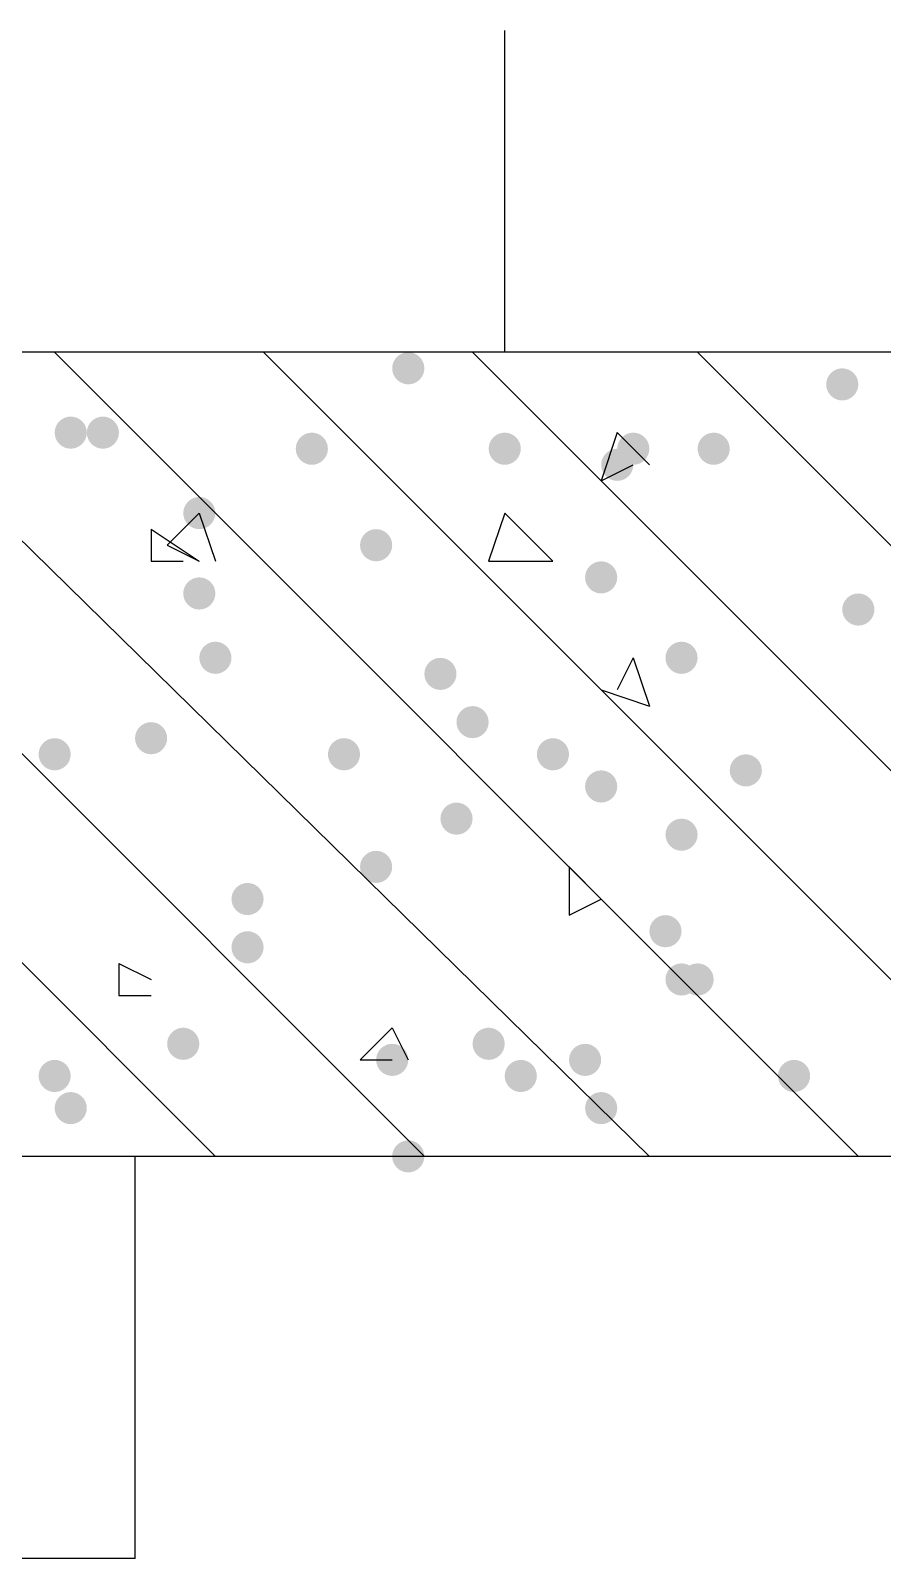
# Model space of a CAD drawing. Header units: inches. Extents: x 11 to 286, y 6 to 196.
# Drawn here: x 133.936 to 136.179, y 108.811 to 112.832 of the extents above; entities that cross this region are included whole.
import ezdxf

# ---------------------------------------------------------------- set-up
doc = ezdxf.new("R2010")
doc.units = ezdxf.units.IN
doc.header["$MEASUREMENT"] = 0
doc.layers.add('PDF_几何图形', color=7, linetype='Continuous')
doc.layers.add('PDF_实体填充', color=7, linetype='Continuous', true_color=0xffffff)

msp = doc.modelspace()

# ---------------------------------------------------------------- hatches: boundary and pattern name
at = {"layer": 'PDF_实体填充', "transparency": 33554559}
h = msp.add_hatch(color=7, dxfattribs=at)
edge = h.paths.add_edge_path(flags=0)
edge.add_spline(control_points=[(134.9728, 111.9434), (134.9728, 111.9202), (134.9537, 111.9011), (134.9304, 111.9011)], knot_values=[0, 0, 0, 0, 1, 1, 1, 1], degree=3, periodic=0)
edge.add_spline(control_points=[(134.9304, 111.9011), (134.9072, 111.9011), (134.8881, 111.9202), (134.8881, 111.9434)], knot_values=[0, 0, 0, 0, 1, 1, 1, 1], degree=3, periodic=0)
edge.add_line((134.8881, 111.9434), (134.8881, 111.9434))
edge.add_spline(control_points=[(134.8881, 111.9434), (134.8881, 111.9667), (134.9072, 111.9858), (134.9304, 111.9858)], knot_values=[0, 0, 0, 0, 1, 1, 1, 1], degree=3, periodic=0)
edge.add_spline(control_points=[(134.9304, 111.9858), (134.9537, 111.9858), (134.9728, 111.9667), (134.9728, 111.9434)], knot_values=[0, 0, 0, 0, 1, 1, 1, 1], degree=3, periodic=0)
edge.add_line((134.9728, 111.9434), (134.9728, 111.9434))
edge.add_line((134.9728, 111.9434), (134.9728, 111.9434))
h = msp.add_hatch(color=7, dxfattribs=at)
edge = h.paths.add_edge_path(flags=0)
edge.add_spline(control_points=[(136.1158, 111.9011), (136.1158, 111.8778), (136.0967, 111.8588), (136.0734, 111.8588)], knot_values=[0, 0, 0, 0, 1, 1, 1, 1], degree=3, periodic=0)
edge.add_spline(control_points=[(136.0734, 111.8588), (136.0502, 111.8588), (136.0311, 111.8778), (136.0311, 111.9011)], knot_values=[0, 0, 0, 0, 1, 1, 1, 1], degree=3, periodic=0)
edge.add_line((136.0311, 111.9011), (136.0311, 111.9011))
edge.add_spline(control_points=[(136.0311, 111.9011), (136.0311, 111.9244), (136.0502, 111.9434), (136.0734, 111.9434)], knot_values=[0, 0, 0, 0, 1, 1, 1, 1], degree=3, periodic=0)
edge.add_spline(control_points=[(136.0734, 111.9434), (136.0967, 111.9434), (136.1158, 111.9244), (136.1158, 111.9011)], knot_values=[0, 0, 0, 0, 1, 1, 1, 1], degree=3, periodic=0)
edge.add_line((136.1158, 111.9011), (136.1158, 111.9011))
edge.add_line((136.1158, 111.9011), (136.1158, 111.9011))
h = msp.add_hatch(color=7, dxfattribs=at)
edge = h.paths.add_edge_path(flags=0)
edge.add_spline(control_points=[(134.0838, 111.7741), (134.0838, 111.7508), (134.0647, 111.7318), (134.0414, 111.7318)], knot_values=[0, 0, 0, 0, 1, 1, 1, 1], degree=3, periodic=0)
edge.add_spline(control_points=[(134.0414, 111.7318), (134.0182, 111.7318), (133.9991, 111.7508), (133.9991, 111.7741)], knot_values=[0, 0, 0, 0, 1, 1, 1, 1], degree=3, periodic=0)
edge.add_line((133.9991, 111.7741), (133.9991, 111.7741))
edge.add_spline(control_points=[(133.9991, 111.7741), (133.9991, 111.7974), (134.0182, 111.8164), (134.0414, 111.8164)], knot_values=[0, 0, 0, 0, 1, 1, 1, 1], degree=3, periodic=0)
edge.add_spline(control_points=[(134.0414, 111.8164), (134.0647, 111.8164), (134.0838, 111.7974), (134.0838, 111.7741)], knot_values=[0, 0, 0, 0, 1, 1, 1, 1], degree=3, periodic=0)
edge.add_line((134.0838, 111.7741), (134.0838, 111.7741))
edge.add_line((134.0838, 111.7741), (134.0838, 111.7741))
h = msp.add_hatch(color=7, dxfattribs=at)
edge = h.paths.add_edge_path(flags=0)
edge.add_spline(control_points=[(134.1684, 111.7741), (134.1684, 111.7508), (134.1494, 111.7318), (134.1261, 111.7318)], knot_values=[0, 0, 0, 0, 1, 1, 1, 1], degree=3, periodic=0)
edge.add_spline(control_points=[(134.1261, 111.7318), (134.1028, 111.7318), (134.0838, 111.7508), (134.0838, 111.7741)], knot_values=[0, 0, 0, 0, 1, 1, 1, 1], degree=3, periodic=0)
edge.add_line((134.0838, 111.7741), (134.0838, 111.7741))
edge.add_spline(control_points=[(134.0838, 111.7741), (134.0838, 111.7974), (134.1028, 111.8164), (134.1261, 111.8164)], knot_values=[0, 0, 0, 0, 1, 1, 1, 1], degree=3, periodic=0)
edge.add_spline(control_points=[(134.1261, 111.8164), (134.1494, 111.8164), (134.1684, 111.7974), (134.1684, 111.7741)], knot_values=[0, 0, 0, 0, 1, 1, 1, 1], degree=3, periodic=0)
edge.add_line((134.1684, 111.7741), (134.1684, 111.7741))
edge.add_line((134.1684, 111.7741), (134.1684, 111.7741))
h = msp.add_hatch(color=7, dxfattribs=at)
edge = h.paths.add_edge_path(flags=0)
edge.add_spline(control_points=[(134.7188, 111.7318), (134.7188, 111.7085), (134.6997, 111.6894), (134.6764, 111.6894)], knot_values=[0, 0, 0, 0, 1, 1, 1, 1], degree=3, periodic=0)
edge.add_spline(control_points=[(134.6764, 111.6894), (134.6532, 111.6894), (134.6341, 111.7085), (134.6341, 111.7318)], knot_values=[0, 0, 0, 0, 1, 1, 1, 1], degree=3, periodic=0)
edge.add_line((134.6341, 111.7318), (134.6341, 111.7318))
edge.add_spline(control_points=[(134.6341, 111.7318), (134.6341, 111.7551), (134.6532, 111.7741), (134.6764, 111.7741)], knot_values=[0, 0, 0, 0, 1, 1, 1, 1], degree=3, periodic=0)
edge.add_spline(control_points=[(134.6764, 111.7741), (134.6997, 111.7741), (134.7188, 111.7551), (134.7188, 111.7318)], knot_values=[0, 0, 0, 0, 1, 1, 1, 1], degree=3, periodic=0)
edge.add_line((134.7188, 111.7318), (134.7188, 111.7318))
edge.add_line((134.7188, 111.7318), (134.7188, 111.7318))
h = msp.add_hatch(color=7, dxfattribs=at)
edge = h.paths.add_edge_path(flags=0)
edge.add_spline(control_points=[(135.2268, 111.7318), (135.2268, 111.7085), (135.2077, 111.6894), (135.1844, 111.6894)], knot_values=[0, 0, 0, 0, 1, 1, 1, 1], degree=3, periodic=0)
edge.add_spline(control_points=[(135.1844, 111.6894), (135.1612, 111.6894), (135.1421, 111.7085), (135.1421, 111.7318)], knot_values=[0, 0, 0, 0, 1, 1, 1, 1], degree=3, periodic=0)
edge.add_line((135.1421, 111.7318), (135.1421, 111.7318))
edge.add_spline(control_points=[(135.1421, 111.7318), (135.1421, 111.7551), (135.1612, 111.7741), (135.1844, 111.7741)], knot_values=[0, 0, 0, 0, 1, 1, 1, 1], degree=3, periodic=0)
edge.add_spline(control_points=[(135.1844, 111.7741), (135.2077, 111.7741), (135.2268, 111.7551), (135.2268, 111.7318)], knot_values=[0, 0, 0, 0, 1, 1, 1, 1], degree=3, periodic=0)
edge.add_line((135.2268, 111.7318), (135.2268, 111.7318))
edge.add_line((135.2268, 111.7318), (135.2268, 111.7318))
h = msp.add_hatch(color=7, dxfattribs=at)
edge = h.paths.add_edge_path(flags=0)
edge.add_spline(control_points=[(135.5654, 111.7318), (135.5654, 111.7085), (135.5464, 111.6894), (135.5231, 111.6894)], knot_values=[0, 0, 0, 0, 1, 1, 1, 1], degree=3, periodic=0)
edge.add_spline(control_points=[(135.5231, 111.6894), (135.4998, 111.6894), (135.4808, 111.7085), (135.4808, 111.7318)], knot_values=[0, 0, 0, 0, 1, 1, 1, 1], degree=3, periodic=0)
edge.add_line((135.4808, 111.7318), (135.4808, 111.7318))
edge.add_spline(control_points=[(135.4808, 111.7318), (135.4808, 111.7551), (135.4998, 111.7741), (135.5231, 111.7741)], knot_values=[0, 0, 0, 0, 1, 1, 1, 1], degree=3, periodic=0)
edge.add_spline(control_points=[(135.5231, 111.7741), (135.5464, 111.7741), (135.5654, 111.7551), (135.5654, 111.7318)], knot_values=[0, 0, 0, 0, 1, 1, 1, 1], degree=3, periodic=0)
edge.add_line((135.5654, 111.7318), (135.5654, 111.7318))
edge.add_line((135.5654, 111.7318), (135.5654, 111.7318))
h = msp.add_hatch(color=7, dxfattribs=at)
edge = h.paths.add_edge_path(flags=0)
edge.add_spline(control_points=[(135.7771, 111.7318), (135.7771, 111.7085), (135.7581, 111.6894), (135.7348, 111.6894)], knot_values=[0, 0, 0, 0, 1, 1, 1, 1], degree=3, periodic=0)
edge.add_spline(control_points=[(135.7348, 111.6894), (135.7115, 111.6894), (135.6924, 111.7085), (135.6924, 111.7318)], knot_values=[0, 0, 0, 0, 1, 1, 1, 1], degree=3, periodic=0)
edge.add_line((135.6924, 111.7318), (135.6924, 111.7318))
edge.add_spline(control_points=[(135.6924, 111.7318), (135.6924, 111.7551), (135.7115, 111.7741), (135.7348, 111.7741)], knot_values=[0, 0, 0, 0, 1, 1, 1, 1], degree=3, periodic=0)
edge.add_spline(control_points=[(135.7348, 111.7741), (135.7581, 111.7741), (135.7771, 111.7551), (135.7771, 111.7318)], knot_values=[0, 0, 0, 0, 1, 1, 1, 1], degree=3, periodic=0)
edge.add_line((135.7771, 111.7318), (135.7771, 111.7318))
edge.add_line((135.7771, 111.7318), (135.7771, 111.7318))
h = msp.add_hatch(color=7, dxfattribs=at)
edge = h.paths.add_edge_path(flags=0)
edge.add_spline(control_points=[(135.5231, 111.6894), (135.5231, 111.6662), (135.5041, 111.6471), (135.4808, 111.6471)], knot_values=[0, 0, 0, 0, 1, 1, 1, 1], degree=3, periodic=0)
edge.add_spline(control_points=[(135.4808, 111.6471), (135.4575, 111.6471), (135.4384, 111.6662), (135.4384, 111.6894)], knot_values=[0, 0, 0, 0, 1, 1, 1, 1], degree=3, periodic=0)
edge.add_line((135.4384, 111.6894), (135.4384, 111.6894))
edge.add_spline(control_points=[(135.4384, 111.6894), (135.4384, 111.7127), (135.4575, 111.7318), (135.4808, 111.7318)], knot_values=[0, 0, 0, 0, 1, 1, 1, 1], degree=3, periodic=0)
edge.add_spline(control_points=[(135.4808, 111.7318), (135.5041, 111.7318), (135.5231, 111.7127), (135.5231, 111.6894)], knot_values=[0, 0, 0, 0, 1, 1, 1, 1], degree=3, periodic=0)
edge.add_line((135.5231, 111.6894), (135.5231, 111.6894))
edge.add_line((135.5231, 111.6894), (135.5231, 111.6894))
h = msp.add_hatch(color=7, dxfattribs=at)
edge = h.paths.add_edge_path(flags=0)
edge.add_spline(control_points=[(134.4224, 111.5624), (134.4224, 111.5392), (134.4034, 111.5201), (134.3801, 111.5201)], knot_values=[0, 0, 0, 0, 1, 1, 1, 1], degree=3, periodic=0)
edge.add_spline(control_points=[(134.3801, 111.5201), (134.3568, 111.5201), (134.3378, 111.5392), (134.3378, 111.5624)], knot_values=[0, 0, 0, 0, 1, 1, 1, 1], degree=3, periodic=0)
edge.add_line((134.3378, 111.5624), (134.3378, 111.5624))
edge.add_spline(control_points=[(134.3378, 111.5624), (134.3378, 111.5857), (134.3568, 111.6048), (134.3801, 111.6048)], knot_values=[0, 0, 0, 0, 1, 1, 1, 1], degree=3, periodic=0)
edge.add_spline(control_points=[(134.3801, 111.6048), (134.4034, 111.6048), (134.4224, 111.5857), (134.4224, 111.5624)], knot_values=[0, 0, 0, 0, 1, 1, 1, 1], degree=3, periodic=0)
edge.add_line((134.4224, 111.5624), (134.4224, 111.5624))
edge.add_line((134.4224, 111.5624), (134.4224, 111.5624))
h = msp.add_hatch(color=7, dxfattribs=at)
edge = h.paths.add_edge_path(flags=0)
edge.add_spline(control_points=[(134.8881, 111.4778), (134.8881, 111.4545), (134.8691, 111.4354), (134.8458, 111.4354)], knot_values=[0, 0, 0, 0, 1, 1, 1, 1], degree=3, periodic=0)
edge.add_spline(control_points=[(134.8458, 111.4354), (134.8225, 111.4354), (134.8034, 111.4545), (134.8034, 111.4778)], knot_values=[0, 0, 0, 0, 1, 1, 1, 1], degree=3, periodic=0)
edge.add_line((134.8034, 111.4778), (134.8034, 111.4778))
edge.add_spline(control_points=[(134.8034, 111.4778), (134.8034, 111.5011), (134.8225, 111.5201), (134.8458, 111.5201)], knot_values=[0, 0, 0, 0, 1, 1, 1, 1], degree=3, periodic=0)
edge.add_spline(control_points=[(134.8458, 111.5201), (134.8691, 111.5201), (134.8881, 111.5011), (134.8881, 111.4778)], knot_values=[0, 0, 0, 0, 1, 1, 1, 1], degree=3, periodic=0)
edge.add_line((134.8881, 111.4778), (134.8881, 111.4778))
edge.add_line((134.8881, 111.4778), (134.8881, 111.4778))
h = msp.add_hatch(color=7, dxfattribs=at)
edge = h.paths.add_edge_path(flags=0)
edge.add_spline(control_points=[(135.4808, 111.3931), (135.4808, 111.3698), (135.4617, 111.3508), (135.4384, 111.3508)], knot_values=[0, 0, 0, 0, 1, 1, 1, 1], degree=3, periodic=0)
edge.add_spline(control_points=[(135.4384, 111.3508), (135.4152, 111.3508), (135.3961, 111.3698), (135.3961, 111.3931)], knot_values=[0, 0, 0, 0, 1, 1, 1, 1], degree=3, periodic=0)
edge.add_line((135.3961, 111.3931), (135.3961, 111.3931))
edge.add_spline(control_points=[(135.3961, 111.3931), (135.3961, 111.4164), (135.4152, 111.4354), (135.4384, 111.4354)], knot_values=[0, 0, 0, 0, 1, 1, 1, 1], degree=3, periodic=0)
edge.add_spline(control_points=[(135.4384, 111.4354), (135.4617, 111.4354), (135.4808, 111.4164), (135.4808, 111.3931)], knot_values=[0, 0, 0, 0, 1, 1, 1, 1], degree=3, periodic=0)
edge.add_line((135.4808, 111.3931), (135.4808, 111.3931))
edge.add_line((135.4808, 111.3931), (135.4808, 111.3931))
h = msp.add_hatch(color=7, dxfattribs=at)
edge = h.paths.add_edge_path(flags=0)
edge.add_spline(control_points=[(134.4224, 111.3508), (134.4224, 111.3275), (134.4034, 111.3084), (134.3801, 111.3084)], knot_values=[0, 0, 0, 0, 1, 1, 1, 1], degree=3, periodic=0)
edge.add_spline(control_points=[(134.3801, 111.3084), (134.3568, 111.3084), (134.3378, 111.3275), (134.3378, 111.3508)], knot_values=[0, 0, 0, 0, 1, 1, 1, 1], degree=3, periodic=0)
edge.add_line((134.3378, 111.3508), (134.3378, 111.3508))
edge.add_spline(control_points=[(134.3378, 111.3508), (134.3378, 111.3741), (134.3568, 111.3931), (134.3801, 111.3931)], knot_values=[0, 0, 0, 0, 1, 1, 1, 1], degree=3, periodic=0)
edge.add_spline(control_points=[(134.3801, 111.3931), (134.4034, 111.3931), (134.4224, 111.3741), (134.4224, 111.3508)], knot_values=[0, 0, 0, 0, 1, 1, 1, 1], degree=3, periodic=0)
edge.add_line((134.4224, 111.3508), (134.4224, 111.3508))
edge.add_line((134.4224, 111.3508), (134.4224, 111.3508))
h = msp.add_hatch(color=7, dxfattribs=at)
edge = h.paths.add_edge_path(flags=0)
edge.add_spline(control_points=[(136.1581, 111.3084), (136.1581, 111.2852), (136.1391, 111.2661), (136.1158, 111.2661)], knot_values=[0, 0, 0, 0, 1, 1, 1, 1], degree=3, periodic=0)
edge.add_spline(control_points=[(136.1158, 111.2661), (136.0925, 111.2661), (136.0734, 111.2852), (136.0734, 111.3084)], knot_values=[0, 0, 0, 0, 1, 1, 1, 1], degree=3, periodic=0)
edge.add_line((136.0734, 111.3084), (136.0734, 111.3084))
edge.add_spline(control_points=[(136.0734, 111.3084), (136.0734, 111.3317), (136.0925, 111.3508), (136.1158, 111.3508)], knot_values=[0, 0, 0, 0, 1, 1, 1, 1], degree=3, periodic=0)
edge.add_spline(control_points=[(136.1158, 111.3508), (136.1391, 111.3508), (136.1581, 111.3317), (136.1581, 111.3084)], knot_values=[0, 0, 0, 0, 1, 1, 1, 1], degree=3, periodic=0)
edge.add_line((136.1581, 111.3084), (136.1581, 111.3084))
edge.add_line((136.1581, 111.3084), (136.1581, 111.3084))
h = msp.add_hatch(color=7, dxfattribs=at)
edge = h.paths.add_edge_path(flags=0)
edge.add_spline(control_points=[(134.4648, 111.1814), (134.4648, 111.1582), (134.4457, 111.1391), (134.4224, 111.1391)], knot_values=[0, 0, 0, 0, 1, 1, 1, 1], degree=3, periodic=0)
edge.add_spline(control_points=[(134.4224, 111.1391), (134.3992, 111.1391), (134.3801, 111.1582), (134.3801, 111.1814)], knot_values=[0, 0, 0, 0, 1, 1, 1, 1], degree=3, periodic=0)
edge.add_line((134.3801, 111.1814), (134.3801, 111.1814))
edge.add_spline(control_points=[(134.3801, 111.1814), (134.3801, 111.2047), (134.3992, 111.2238), (134.4224, 111.2238)], knot_values=[0, 0, 0, 0, 1, 1, 1, 1], degree=3, periodic=0)
edge.add_spline(control_points=[(134.4224, 111.2238), (134.4457, 111.2238), (134.4648, 111.2047), (134.4648, 111.1814)], knot_values=[0, 0, 0, 0, 1, 1, 1, 1], degree=3, periodic=0)
edge.add_line((134.4648, 111.1814), (134.4648, 111.1814))
edge.add_line((134.4648, 111.1814), (134.4648, 111.1814))
h = msp.add_hatch(color=7, dxfattribs=at)
edge = h.paths.add_edge_path(flags=0)
edge.add_spline(control_points=[(135.6924, 111.1814), (135.6924, 111.1582), (135.6734, 111.1391), (135.6501, 111.1391)], knot_values=[0, 0, 0, 0, 1, 1, 1, 1], degree=3, periodic=0)
edge.add_spline(control_points=[(135.6501, 111.1391), (135.6268, 111.1391), (135.6078, 111.1582), (135.6078, 111.1814)], knot_values=[0, 0, 0, 0, 1, 1, 1, 1], degree=3, periodic=0)
edge.add_line((135.6078, 111.1814), (135.6078, 111.1814))
edge.add_spline(control_points=[(135.6078, 111.1814), (135.6078, 111.2047), (135.6268, 111.2238), (135.6501, 111.2238)], knot_values=[0, 0, 0, 0, 1, 1, 1, 1], degree=3, periodic=0)
edge.add_spline(control_points=[(135.6501, 111.2238), (135.6734, 111.2238), (135.6924, 111.2047), (135.6924, 111.1814)], knot_values=[0, 0, 0, 0, 1, 1, 1, 1], degree=3, periodic=0)
edge.add_line((135.6924, 111.1814), (135.6924, 111.1814))
edge.add_line((135.6924, 111.1814), (135.6924, 111.1814))
h = msp.add_hatch(color=7, dxfattribs=at)
edge = h.paths.add_edge_path(flags=0)
edge.add_spline(control_points=[(135.0574, 111.1391), (135.0574, 111.1158), (135.0384, 111.0968), (135.0151, 111.0968)], knot_values=[0, 0, 0, 0, 1, 1, 1, 1], degree=3, periodic=0)
edge.add_spline(control_points=[(135.0151, 111.0968), (134.9918, 111.0968), (134.9728, 111.1158), (134.9728, 111.1391)], knot_values=[0, 0, 0, 0, 1, 1, 1, 1], degree=3, periodic=0)
edge.add_line((134.9728, 111.1391), (134.9728, 111.1391))
edge.add_spline(control_points=[(134.9728, 111.1391), (134.9728, 111.1624), (134.9918, 111.1814), (135.0151, 111.1814)], knot_values=[0, 0, 0, 0, 1, 1, 1, 1], degree=3, periodic=0)
edge.add_spline(control_points=[(135.0151, 111.1814), (135.0384, 111.1814), (135.0574, 111.1624), (135.0574, 111.1391)], knot_values=[0, 0, 0, 0, 1, 1, 1, 1], degree=3, periodic=0)
edge.add_line((135.0574, 111.1391), (135.0574, 111.1391))
edge.add_line((135.0574, 111.1391), (135.0574, 111.1391))
h = msp.add_hatch(color=7, dxfattribs=at)
edge = h.paths.add_edge_path(flags=0)
edge.add_spline(control_points=[(135.1421, 111.0121), (135.1421, 110.9888), (135.1231, 110.9698), (135.0998, 110.9698)], knot_values=[0, 0, 0, 0, 1, 1, 1, 1], degree=3, periodic=0)
edge.add_spline(control_points=[(135.0998, 110.9698), (135.0765, 110.9698), (135.0574, 110.9888), (135.0574, 111.0121)], knot_values=[0, 0, 0, 0, 1, 1, 1, 1], degree=3, periodic=0)
edge.add_line((135.0574, 111.0121), (135.0574, 111.0121))
edge.add_spline(control_points=[(135.0574, 111.0121), (135.0574, 111.0354), (135.0765, 111.0544), (135.0998, 111.0544)], knot_values=[0, 0, 0, 0, 1, 1, 1, 1], degree=3, periodic=0)
edge.add_spline(control_points=[(135.0998, 111.0544), (135.1231, 111.0544), (135.1421, 111.0354), (135.1421, 111.0121)], knot_values=[0, 0, 0, 0, 1, 1, 1, 1], degree=3, periodic=0)
edge.add_line((135.1421, 111.0121), (135.1421, 111.0121))
edge.add_line((135.1421, 111.0121), (135.1421, 111.0121))
h = msp.add_hatch(color=7, dxfattribs=at)
edge = h.paths.add_edge_path(flags=0)
edge.add_spline(control_points=[(134.2954, 110.9698), (134.2954, 110.9465), (134.2764, 110.9274), (134.2531, 110.9274)], knot_values=[0, 0, 0, 0, 1, 1, 1, 1], degree=3, periodic=0)
edge.add_spline(control_points=[(134.2531, 110.9274), (134.2298, 110.9274), (134.2108, 110.9465), (134.2108, 110.9698)], knot_values=[0, 0, 0, 0, 1, 1, 1, 1], degree=3, periodic=0)
edge.add_line((134.2108, 110.9698), (134.2108, 110.9698))
edge.add_spline(control_points=[(134.2108, 110.9698), (134.2108, 110.9931), (134.2298, 111.0121), (134.2531, 111.0121)], knot_values=[0, 0, 0, 0, 1, 1, 1, 1], degree=3, periodic=0)
edge.add_spline(control_points=[(134.2531, 111.0121), (134.2764, 111.0121), (134.2954, 110.9931), (134.2954, 110.9698)], knot_values=[0, 0, 0, 0, 1, 1, 1, 1], degree=3, periodic=0)
edge.add_line((134.2954, 110.9698), (134.2954, 110.9698))
edge.add_line((134.2954, 110.9698), (134.2954, 110.9698))
h = msp.add_hatch(color=7, dxfattribs=at)
edge = h.paths.add_edge_path(flags=0)
edge.add_spline(control_points=[(134.0414, 110.9274), (134.0414, 110.9042), (134.0224, 110.8851), (133.9991, 110.8851)], knot_values=[0, 0, 0, 0, 1, 1, 1, 1], degree=3, periodic=0)
edge.add_spline(control_points=[(133.9991, 110.8851), (133.9758, 110.8851), (133.9568, 110.9042), (133.9568, 110.9274)], knot_values=[0, 0, 0, 0, 1, 1, 1, 1], degree=3, periodic=0)
edge.add_line((133.9568, 110.9274), (133.9568, 110.9274))
edge.add_spline(control_points=[(133.9568, 110.9274), (133.9568, 110.9507), (133.9758, 110.9698), (133.9991, 110.9698)], knot_values=[0, 0, 0, 0, 1, 1, 1, 1], degree=3, periodic=0)
edge.add_spline(control_points=[(133.9991, 110.9698), (134.0224, 110.9698), (134.0414, 110.9507), (134.0414, 110.9274)], knot_values=[0, 0, 0, 0, 1, 1, 1, 1], degree=3, periodic=0)
edge.add_line((134.0414, 110.9274), (134.0414, 110.9274))
edge.add_line((134.0414, 110.9274), (134.0414, 110.9274))
h = msp.add_hatch(color=7, dxfattribs=at)
edge = h.paths.add_edge_path(flags=0)
edge.add_spline(control_points=[(134.8034, 110.9274), (134.8034, 110.9042), (134.7844, 110.8851), (134.7611, 110.8851)], knot_values=[0, 0, 0, 0, 1, 1, 1, 1], degree=3, periodic=0)
edge.add_spline(control_points=[(134.7611, 110.8851), (134.7378, 110.8851), (134.7188, 110.9042), (134.7188, 110.9274)], knot_values=[0, 0, 0, 0, 1, 1, 1, 1], degree=3, periodic=0)
edge.add_line((134.7188, 110.9274), (134.7188, 110.9274))
edge.add_spline(control_points=[(134.7188, 110.9274), (134.7188, 110.9507), (134.7378, 110.9698), (134.7611, 110.9698)], knot_values=[0, 0, 0, 0, 1, 1, 1, 1], degree=3, periodic=0)
edge.add_spline(control_points=[(134.7611, 110.9698), (134.7844, 110.9698), (134.8034, 110.9507), (134.8034, 110.9274)], knot_values=[0, 0, 0, 0, 1, 1, 1, 1], degree=3, periodic=0)
edge.add_line((134.8034, 110.9274), (134.8034, 110.9274))
edge.add_line((134.8034, 110.9274), (134.8034, 110.9274))
h = msp.add_hatch(color=7, dxfattribs=at)
edge = h.paths.add_edge_path(flags=0)
edge.add_spline(control_points=[(135.3538, 110.9274), (135.3538, 110.9042), (135.3347, 110.8851), (135.3114, 110.8851)], knot_values=[0, 0, 0, 0, 1, 1, 1, 1], degree=3, periodic=0)
edge.add_spline(control_points=[(135.3114, 110.8851), (135.2882, 110.8851), (135.2691, 110.9042), (135.2691, 110.9274)], knot_values=[0, 0, 0, 0, 1, 1, 1, 1], degree=3, periodic=0)
edge.add_line((135.2691, 110.9274), (135.2691, 110.9274))
edge.add_spline(control_points=[(135.2691, 110.9274), (135.2691, 110.9507), (135.2882, 110.9698), (135.3114, 110.9698)], knot_values=[0, 0, 0, 0, 1, 1, 1, 1], degree=3, periodic=0)
edge.add_spline(control_points=[(135.3114, 110.9698), (135.3347, 110.9698), (135.3538, 110.9507), (135.3538, 110.9274)], knot_values=[0, 0, 0, 0, 1, 1, 1, 1], degree=3, periodic=0)
edge.add_line((135.3538, 110.9274), (135.3538, 110.9274))
edge.add_line((135.3538, 110.9274), (135.3538, 110.9274))
h = msp.add_hatch(color=7, dxfattribs=at)
edge = h.paths.add_edge_path(flags=0)
edge.add_spline(control_points=[(135.8618, 110.8851), (135.8618, 110.8618), (135.8427, 110.8428), (135.8194, 110.8428)], knot_values=[0, 0, 0, 0, 1, 1, 1, 1], degree=3, periodic=0)
edge.add_spline(control_points=[(135.8194, 110.8428), (135.7962, 110.8428), (135.7771, 110.8618), (135.7771, 110.8851)], knot_values=[0, 0, 0, 0, 1, 1, 1, 1], degree=3, periodic=0)
edge.add_line((135.7771, 110.8851), (135.7771, 110.8851))
edge.add_spline(control_points=[(135.7771, 110.8851), (135.7771, 110.9084), (135.7962, 110.9274), (135.8194, 110.9274)], knot_values=[0, 0, 0, 0, 1, 1, 1, 1], degree=3, periodic=0)
edge.add_spline(control_points=[(135.8194, 110.9274), (135.8427, 110.9274), (135.8618, 110.9084), (135.8618, 110.8851)], knot_values=[0, 0, 0, 0, 1, 1, 1, 1], degree=3, periodic=0)
edge.add_line((135.8618, 110.8851), (135.8618, 110.8851))
edge.add_line((135.8618, 110.8851), (135.8618, 110.8851))
h = msp.add_hatch(color=7, dxfattribs=at)
edge = h.paths.add_edge_path(flags=0)
edge.add_spline(control_points=[(135.4808, 110.8428), (135.4808, 110.8195), (135.4617, 110.8004), (135.4384, 110.8004)], knot_values=[0, 0, 0, 0, 1, 1, 1, 1], degree=3, periodic=0)
edge.add_spline(control_points=[(135.4384, 110.8004), (135.4152, 110.8004), (135.3961, 110.8195), (135.3961, 110.8428)], knot_values=[0, 0, 0, 0, 1, 1, 1, 1], degree=3, periodic=0)
edge.add_line((135.3961, 110.8428), (135.3961, 110.8428))
edge.add_spline(control_points=[(135.3961, 110.8428), (135.3961, 110.8661), (135.4152, 110.8851), (135.4384, 110.8851)], knot_values=[0, 0, 0, 0, 1, 1, 1, 1], degree=3, periodic=0)
edge.add_spline(control_points=[(135.4384, 110.8851), (135.4617, 110.8851), (135.4808, 110.8661), (135.4808, 110.8428)], knot_values=[0, 0, 0, 0, 1, 1, 1, 1], degree=3, periodic=0)
edge.add_line((135.4808, 110.8428), (135.4808, 110.8428))
edge.add_line((135.4808, 110.8428), (135.4808, 110.8428))
h = msp.add_hatch(color=7, dxfattribs=at)
edge = h.paths.add_edge_path(flags=0)
edge.add_spline(control_points=[(135.0998, 110.7581), (135.0998, 110.7348), (135.0807, 110.7158), (135.0574, 110.7158)], knot_values=[0, 0, 0, 0, 1, 1, 1, 1], degree=3, periodic=0)
edge.add_spline(control_points=[(135.0574, 110.7158), (135.0342, 110.7158), (135.0151, 110.7348), (135.0151, 110.7581)], knot_values=[0, 0, 0, 0, 1, 1, 1, 1], degree=3, periodic=0)
edge.add_line((135.0151, 110.7581), (135.0151, 110.7581))
edge.add_spline(control_points=[(135.0151, 110.7581), (135.0151, 110.7814), (135.0342, 110.8004), (135.0574, 110.8004)], knot_values=[0, 0, 0, 0, 1, 1, 1, 1], degree=3, periodic=0)
edge.add_spline(control_points=[(135.0574, 110.8004), (135.0807, 110.8004), (135.0998, 110.7814), (135.0998, 110.7581)], knot_values=[0, 0, 0, 0, 1, 1, 1, 1], degree=3, periodic=0)
edge.add_line((135.0998, 110.7581), (135.0998, 110.7581))
edge.add_line((135.0998, 110.7581), (135.0998, 110.7581))
h = msp.add_hatch(color=7, dxfattribs=at)
edge = h.paths.add_edge_path(flags=0)
edge.add_spline(control_points=[(135.6924, 110.7158), (135.6924, 110.6925), (135.6734, 110.6734), (135.6501, 110.6734)], knot_values=[0, 0, 0, 0, 1, 1, 1, 1], degree=3, periodic=0)
edge.add_spline(control_points=[(135.6501, 110.6734), (135.6268, 110.6734), (135.6078, 110.6925), (135.6078, 110.7158)], knot_values=[0, 0, 0, 0, 1, 1, 1, 1], degree=3, periodic=0)
edge.add_line((135.6078, 110.7158), (135.6078, 110.7158))
edge.add_spline(control_points=[(135.6078, 110.7158), (135.6078, 110.7391), (135.6268, 110.7581), (135.6501, 110.7581)], knot_values=[0, 0, 0, 0, 1, 1, 1, 1], degree=3, periodic=0)
edge.add_spline(control_points=[(135.6501, 110.7581), (135.6734, 110.7581), (135.6924, 110.7391), (135.6924, 110.7158)], knot_values=[0, 0, 0, 0, 1, 1, 1, 1], degree=3, periodic=0)
edge.add_line((135.6924, 110.7158), (135.6924, 110.7158))
edge.add_line((135.6924, 110.7158), (135.6924, 110.7158))
h = msp.add_hatch(color=7, dxfattribs=at)
edge = h.paths.add_edge_path(flags=0)
edge.add_spline(control_points=[(134.8881, 110.6311), (134.8881, 110.6078), (134.8691, 110.5888), (134.8458, 110.5888)], knot_values=[0, 0, 0, 0, 1, 1, 1, 1], degree=3, periodic=0)
edge.add_spline(control_points=[(134.8458, 110.5888), (134.8225, 110.5888), (134.8034, 110.6078), (134.8034, 110.6311)], knot_values=[0, 0, 0, 0, 1, 1, 1, 1], degree=3, periodic=0)
edge.add_line((134.8034, 110.6311), (134.8034, 110.6311))
edge.add_spline(control_points=[(134.8034, 110.6311), (134.8034, 110.6544), (134.8225, 110.6734), (134.8458, 110.6734)], knot_values=[0, 0, 0, 0, 1, 1, 1, 1], degree=3, periodic=0)
edge.add_spline(control_points=[(134.8458, 110.6734), (134.8691, 110.6734), (134.8881, 110.6544), (134.8881, 110.6311)], knot_values=[0, 0, 0, 0, 1, 1, 1, 1], degree=3, periodic=0)
edge.add_line((134.8881, 110.6311), (134.8881, 110.6311))
edge.add_line((134.8881, 110.6311), (134.8881, 110.6311))
h = msp.add_hatch(color=7, dxfattribs=at)
edge = h.paths.add_edge_path(flags=0)
edge.add_spline(control_points=[(134.5494, 110.5464), (134.5494, 110.5232), (134.5304, 110.5041), (134.5071, 110.5041)], knot_values=[0, 0, 0, 0, 1, 1, 1, 1], degree=3, periodic=0)
edge.add_spline(control_points=[(134.5071, 110.5041), (134.4838, 110.5041), (134.4648, 110.5232), (134.4648, 110.5464)], knot_values=[0, 0, 0, 0, 1, 1, 1, 1], degree=3, periodic=0)
edge.add_line((134.4648, 110.5464), (134.4648, 110.5464))
edge.add_spline(control_points=[(134.4648, 110.5464), (134.4648, 110.5697), (134.4838, 110.5888), (134.5071, 110.5888)], knot_values=[0, 0, 0, 0, 1, 1, 1, 1], degree=3, periodic=0)
edge.add_spline(control_points=[(134.5071, 110.5888), (134.5304, 110.5888), (134.5494, 110.5697), (134.5494, 110.5464)], knot_values=[0, 0, 0, 0, 1, 1, 1, 1], degree=3, periodic=0)
edge.add_line((134.5494, 110.5464), (134.5494, 110.5464))
edge.add_line((134.5494, 110.5464), (134.5494, 110.5464))
h = msp.add_hatch(color=7, dxfattribs=at)
edge = h.paths.add_edge_path(flags=0)
edge.add_spline(control_points=[(135.6501, 110.4618), (135.6501, 110.4385), (135.6311, 110.4194), (135.6078, 110.4194)], knot_values=[0, 0, 0, 0, 1, 1, 1, 1], degree=3, periodic=0)
edge.add_spline(control_points=[(135.6078, 110.4194), (135.5845, 110.4194), (135.5654, 110.4385), (135.5654, 110.4618)], knot_values=[0, 0, 0, 0, 1, 1, 1, 1], degree=3, periodic=0)
edge.add_line((135.5654, 110.4618), (135.5654, 110.4618))
edge.add_spline(control_points=[(135.5654, 110.4618), (135.5654, 110.4851), (135.5845, 110.5041), (135.6078, 110.5041)], knot_values=[0, 0, 0, 0, 1, 1, 1, 1], degree=3, periodic=0)
edge.add_spline(control_points=[(135.6078, 110.5041), (135.6311, 110.5041), (135.6501, 110.4851), (135.6501, 110.4618)], knot_values=[0, 0, 0, 0, 1, 1, 1, 1], degree=3, periodic=0)
edge.add_line((135.6501, 110.4618), (135.6501, 110.4618))
edge.add_line((135.6501, 110.4618), (135.6501, 110.4618))
h = msp.add_hatch(color=7, dxfattribs=at)
edge = h.paths.add_edge_path(flags=0)
edge.add_spline(control_points=[(134.5494, 110.4194), (134.5494, 110.3962), (134.5304, 110.3771), (134.5071, 110.3771)], knot_values=[0, 0, 0, 0, 1, 1, 1, 1], degree=3, periodic=0)
edge.add_spline(control_points=[(134.5071, 110.3771), (134.4838, 110.3771), (134.4648, 110.3962), (134.4648, 110.4194)], knot_values=[0, 0, 0, 0, 1, 1, 1, 1], degree=3, periodic=0)
edge.add_line((134.4648, 110.4194), (134.4648, 110.4194))
edge.add_spline(control_points=[(134.4648, 110.4194), (134.4648, 110.4427), (134.4838, 110.4618), (134.5071, 110.4618)], knot_values=[0, 0, 0, 0, 1, 1, 1, 1], degree=3, periodic=0)
edge.add_spline(control_points=[(134.5071, 110.4618), (134.5304, 110.4618), (134.5494, 110.4427), (134.5494, 110.4194)], knot_values=[0, 0, 0, 0, 1, 1, 1, 1], degree=3, periodic=0)
edge.add_line((134.5494, 110.4194), (134.5494, 110.4194))
edge.add_line((134.5494, 110.4194), (134.5494, 110.4194))
h = msp.add_hatch(color=7, dxfattribs=at)
edge = h.paths.add_edge_path(flags=0)
edge.add_spline(control_points=[(135.6924, 110.3348), (135.6924, 110.3115), (135.6734, 110.2924), (135.6501, 110.2924)], knot_values=[0, 0, 0, 0, 1, 1, 1, 1], degree=3, periodic=0)
edge.add_spline(control_points=[(135.6501, 110.2924), (135.6268, 110.2924), (135.6078, 110.3115), (135.6078, 110.3348)], knot_values=[0, 0, 0, 0, 1, 1, 1, 1], degree=3, periodic=0)
edge.add_line((135.6078, 110.3348), (135.6078, 110.3348))
edge.add_spline(control_points=[(135.6078, 110.3348), (135.6078, 110.3581), (135.6268, 110.3771), (135.6501, 110.3771)], knot_values=[0, 0, 0, 0, 1, 1, 1, 1], degree=3, periodic=0)
edge.add_spline(control_points=[(135.6501, 110.3771), (135.6734, 110.3771), (135.6924, 110.3581), (135.6924, 110.3348)], knot_values=[0, 0, 0, 0, 1, 1, 1, 1], degree=3, periodic=0)
edge.add_line((135.6924, 110.3348), (135.6924, 110.3348))
edge.add_line((135.6924, 110.3348), (135.6924, 110.3348))
h = msp.add_hatch(color=7, dxfattribs=at)
edge = h.paths.add_edge_path(flags=0)
edge.add_spline(control_points=[(135.7348, 110.3348), (135.7348, 110.3115), (135.7157, 110.2924), (135.6924, 110.2924)], knot_values=[0, 0, 0, 0, 1, 1, 1, 1], degree=3, periodic=0)
edge.add_spline(control_points=[(135.6924, 110.2924), (135.6692, 110.2924), (135.6501, 110.3115), (135.6501, 110.3348)], knot_values=[0, 0, 0, 0, 1, 1, 1, 1], degree=3, periodic=0)
edge.add_line((135.6501, 110.3348), (135.6501, 110.3348))
edge.add_spline(control_points=[(135.6501, 110.3348), (135.6501, 110.3581), (135.6692, 110.3771), (135.6924, 110.3771)], knot_values=[0, 0, 0, 0, 1, 1, 1, 1], degree=3, periodic=0)
edge.add_spline(control_points=[(135.6924, 110.3771), (135.7157, 110.3771), (135.7348, 110.3581), (135.7348, 110.3348)], knot_values=[0, 0, 0, 0, 1, 1, 1, 1], degree=3, periodic=0)
edge.add_line((135.7348, 110.3348), (135.7348, 110.3348))
edge.add_line((135.7348, 110.3348), (135.7348, 110.3348))
h = msp.add_hatch(color=7, dxfattribs=at)
edge = h.paths.add_edge_path(flags=0)
edge.add_spline(control_points=[(134.3801, 110.1654), (134.3801, 110.1422), (134.3611, 110.1231), (134.3378, 110.1231)], knot_values=[0, 0, 0, 0, 1, 1, 1, 1], degree=3, periodic=0)
edge.add_spline(control_points=[(134.3378, 110.1231), (134.3145, 110.1231), (134.2954, 110.1422), (134.2954, 110.1654)], knot_values=[0, 0, 0, 0, 1, 1, 1, 1], degree=3, periodic=0)
edge.add_line((134.2954, 110.1654), (134.2954, 110.1654))
edge.add_spline(control_points=[(134.2954, 110.1654), (134.2954, 110.1887), (134.3145, 110.2078), (134.3378, 110.2078)], knot_values=[0, 0, 0, 0, 1, 1, 1, 1], degree=3, periodic=0)
edge.add_spline(control_points=[(134.3378, 110.2078), (134.3611, 110.2078), (134.3801, 110.1887), (134.3801, 110.1654)], knot_values=[0, 0, 0, 0, 1, 1, 1, 1], degree=3, periodic=0)
edge.add_line((134.3801, 110.1654), (134.3801, 110.1654))
edge.add_line((134.3801, 110.1654), (134.3801, 110.1654))
h = msp.add_hatch(color=7, dxfattribs=at)
edge = h.paths.add_edge_path(flags=0)
edge.add_spline(control_points=[(135.1844, 110.1654), (135.1844, 110.1422), (135.1654, 110.1231), (135.1421, 110.1231)], knot_values=[0, 0, 0, 0, 1, 1, 1, 1], degree=3, periodic=0)
edge.add_spline(control_points=[(135.1421, 110.1231), (135.1188, 110.1231), (135.0998, 110.1422), (135.0998, 110.1654)], knot_values=[0, 0, 0, 0, 1, 1, 1, 1], degree=3, periodic=0)
edge.add_line((135.0998, 110.1654), (135.0998, 110.1654))
edge.add_spline(control_points=[(135.0998, 110.1654), (135.0998, 110.1887), (135.1188, 110.2078), (135.1421, 110.2078)], knot_values=[0, 0, 0, 0, 1, 1, 1, 1], degree=3, periodic=0)
edge.add_spline(control_points=[(135.1421, 110.2078), (135.1654, 110.2078), (135.1844, 110.1887), (135.1844, 110.1654)], knot_values=[0, 0, 0, 0, 1, 1, 1, 1], degree=3, periodic=0)
edge.add_line((135.1844, 110.1654), (135.1844, 110.1654))
edge.add_line((135.1844, 110.1654), (135.1844, 110.1654))
h = msp.add_hatch(color=7, dxfattribs=at)
edge = h.paths.add_edge_path(flags=0)
edge.add_spline(control_points=[(134.9304, 110.1231), (134.9304, 110.0998), (134.9114, 110.0808), (134.8881, 110.0808)], knot_values=[0, 0, 0, 0, 1, 1, 1, 1], degree=3, periodic=0)
edge.add_spline(control_points=[(134.8881, 110.0808), (134.8648, 110.0808), (134.8458, 110.0998), (134.8458, 110.1231)], knot_values=[0, 0, 0, 0, 1, 1, 1, 1], degree=3, periodic=0)
edge.add_line((134.8458, 110.1231), (134.8458, 110.1231))
edge.add_spline(control_points=[(134.8458, 110.1231), (134.8458, 110.1464), (134.8648, 110.1654), (134.8881, 110.1654)], knot_values=[0, 0, 0, 0, 1, 1, 1, 1], degree=3, periodic=0)
edge.add_spline(control_points=[(134.8881, 110.1654), (134.9114, 110.1654), (134.9304, 110.1464), (134.9304, 110.1231)], knot_values=[0, 0, 0, 0, 1, 1, 1, 1], degree=3, periodic=0)
edge.add_line((134.9304, 110.1231), (134.9304, 110.1231))
edge.add_line((134.9304, 110.1231), (134.9304, 110.1231))
h = msp.add_hatch(color=7, dxfattribs=at)
edge = h.paths.add_edge_path(flags=0)
edge.add_spline(control_points=[(135.4384, 110.1231), (135.4384, 110.0998), (135.4194, 110.0808), (135.3961, 110.0808)], knot_values=[0, 0, 0, 0, 1, 1, 1, 1], degree=3, periodic=0)
edge.add_spline(control_points=[(135.3961, 110.0808), (135.3728, 110.0808), (135.3538, 110.0998), (135.3538, 110.1231)], knot_values=[0, 0, 0, 0, 1, 1, 1, 1], degree=3, periodic=0)
edge.add_line((135.3538, 110.1231), (135.3538, 110.1231))
edge.add_spline(control_points=[(135.3538, 110.1231), (135.3538, 110.1464), (135.3728, 110.1654), (135.3961, 110.1654)], knot_values=[0, 0, 0, 0, 1, 1, 1, 1], degree=3, periodic=0)
edge.add_spline(control_points=[(135.3961, 110.1654), (135.4194, 110.1654), (135.4384, 110.1464), (135.4384, 110.1231)], knot_values=[0, 0, 0, 0, 1, 1, 1, 1], degree=3, periodic=0)
edge.add_line((135.4384, 110.1231), (135.4384, 110.1231))
edge.add_line((135.4384, 110.1231), (135.4384, 110.1231))
h = msp.add_hatch(color=7, dxfattribs=at)
edge = h.paths.add_edge_path(flags=0)
edge.add_spline(control_points=[(134.0414, 110.0808), (134.0414, 110.0575), (134.0224, 110.0384), (133.9991, 110.0384)], knot_values=[0, 0, 0, 0, 1, 1, 1, 1], degree=3, periodic=0)
edge.add_spline(control_points=[(133.9991, 110.0384), (133.9758, 110.0384), (133.9568, 110.0575), (133.9568, 110.0808)], knot_values=[0, 0, 0, 0, 1, 1, 1, 1], degree=3, periodic=0)
edge.add_line((133.9568, 110.0808), (133.9568, 110.0808))
edge.add_spline(control_points=[(133.9568, 110.0808), (133.9568, 110.1041), (133.9758, 110.1231), (133.9991, 110.1231)], knot_values=[0, 0, 0, 0, 1, 1, 1, 1], degree=3, periodic=0)
edge.add_spline(control_points=[(133.9991, 110.1231), (134.0224, 110.1231), (134.0414, 110.1041), (134.0414, 110.0808)], knot_values=[0, 0, 0, 0, 1, 1, 1, 1], degree=3, periodic=0)
edge.add_line((134.0414, 110.0808), (134.0414, 110.0808))
edge.add_line((134.0414, 110.0808), (134.0414, 110.0808))
h = msp.add_hatch(color=7, dxfattribs=at)
edge = h.paths.add_edge_path(flags=0)
edge.add_spline(control_points=[(135.2691, 110.0808), (135.2691, 110.0575), (135.2501, 110.0384), (135.2268, 110.0384)], knot_values=[0, 0, 0, 0, 1, 1, 1, 1], degree=3, periodic=0)
edge.add_spline(control_points=[(135.2268, 110.0384), (135.2035, 110.0384), (135.1844, 110.0575), (135.1844, 110.0808)], knot_values=[0, 0, 0, 0, 1, 1, 1, 1], degree=3, periodic=0)
edge.add_line((135.1844, 110.0808), (135.1844, 110.0808))
edge.add_spline(control_points=[(135.1844, 110.0808), (135.1844, 110.1041), (135.2035, 110.1231), (135.2268, 110.1231)], knot_values=[0, 0, 0, 0, 1, 1, 1, 1], degree=3, periodic=0)
edge.add_spline(control_points=[(135.2268, 110.1231), (135.2501, 110.1231), (135.2691, 110.1041), (135.2691, 110.0808)], knot_values=[0, 0, 0, 0, 1, 1, 1, 1], degree=3, periodic=0)
edge.add_line((135.2691, 110.0808), (135.2691, 110.0808))
edge.add_line((135.2691, 110.0808), (135.2691, 110.0808))
h = msp.add_hatch(color=7, dxfattribs=at)
edge = h.paths.add_edge_path(flags=0)
edge.add_spline(control_points=[(135.9888, 110.0808), (135.9888, 110.0575), (135.9697, 110.0384), (135.9464, 110.0384)], knot_values=[0, 0, 0, 0, 1, 1, 1, 1], degree=3, periodic=0)
edge.add_spline(control_points=[(135.9464, 110.0384), (135.9232, 110.0384), (135.9041, 110.0575), (135.9041, 110.0808)], knot_values=[0, 0, 0, 0, 1, 1, 1, 1], degree=3, periodic=0)
edge.add_line((135.9041, 110.0808), (135.9041, 110.0808))
edge.add_spline(control_points=[(135.9041, 110.0808), (135.9041, 110.1041), (135.9232, 110.1231), (135.9464, 110.1231)], knot_values=[0, 0, 0, 0, 1, 1, 1, 1], degree=3, periodic=0)
edge.add_spline(control_points=[(135.9464, 110.1231), (135.9697, 110.1231), (135.9888, 110.1041), (135.9888, 110.0808)], knot_values=[0, 0, 0, 0, 1, 1, 1, 1], degree=3, periodic=0)
edge.add_line((135.9888, 110.0808), (135.9888, 110.0808))
edge.add_line((135.9888, 110.0808), (135.9888, 110.0808))
h = msp.add_hatch(color=7, dxfattribs=at)
edge = h.paths.add_edge_path(flags=0)
edge.add_spline(control_points=[(134.0838, 109.9961), (134.0838, 109.9728), (134.0647, 109.9538), (134.0414, 109.9538)], knot_values=[0, 0, 0, 0, 1, 1, 1, 1], degree=3, periodic=0)
edge.add_spline(control_points=[(134.0414, 109.9538), (134.0182, 109.9538), (133.9991, 109.9728), (133.9991, 109.9961)], knot_values=[0, 0, 0, 0, 1, 1, 1, 1], degree=3, periodic=0)
edge.add_line((133.9991, 109.9961), (133.9991, 109.9961))
edge.add_spline(control_points=[(133.9991, 109.9961), (133.9991, 110.0194), (134.0182, 110.0384), (134.0414, 110.0384)], knot_values=[0, 0, 0, 0, 1, 1, 1, 1], degree=3, periodic=0)
edge.add_spline(control_points=[(134.0414, 110.0384), (134.0647, 110.0384), (134.0838, 110.0194), (134.0838, 109.9961)], knot_values=[0, 0, 0, 0, 1, 1, 1, 1], degree=3, periodic=0)
edge.add_line((134.0838, 109.9961), (134.0838, 109.9961))
edge.add_line((134.0838, 109.9961), (134.0838, 109.9961))
h = msp.add_hatch(color=7, dxfattribs=at)
edge = h.paths.add_edge_path(flags=0)
edge.add_spline(control_points=[(135.4808, 109.9961), (135.4808, 109.9728), (135.4617, 109.9538), (135.4384, 109.9538)], knot_values=[0, 0, 0, 0, 1, 1, 1, 1], degree=3, periodic=0)
edge.add_spline(control_points=[(135.4384, 109.9538), (135.4152, 109.9538), (135.3961, 109.9728), (135.3961, 109.9961)], knot_values=[0, 0, 0, 0, 1, 1, 1, 1], degree=3, periodic=0)
edge.add_line((135.3961, 109.9961), (135.3961, 109.9961))
edge.add_spline(control_points=[(135.3961, 109.9961), (135.3961, 110.0194), (135.4152, 110.0384), (135.4384, 110.0384)], knot_values=[0, 0, 0, 0, 1, 1, 1, 1], degree=3, periodic=0)
edge.add_spline(control_points=[(135.4384, 110.0384), (135.4617, 110.0384), (135.4808, 110.0194), (135.4808, 109.9961)], knot_values=[0, 0, 0, 0, 1, 1, 1, 1], degree=3, periodic=0)
edge.add_line((135.4808, 109.9961), (135.4808, 109.9961))
edge.add_line((135.4808, 109.9961), (135.4808, 109.9961))
h = msp.add_hatch(color=7, dxfattribs=at)
edge = h.paths.add_edge_path(flags=0)
edge.add_spline(control_points=[(134.9728, 109.8691), (134.9728, 109.8458), (134.9537, 109.8268), (134.9304, 109.8268)], knot_values=[0, 0, 0, 0, 1, 1, 1, 1], degree=3, periodic=0)
edge.add_spline(control_points=[(134.9304, 109.8268), (134.9072, 109.8268), (134.8881, 109.8458), (134.8881, 109.8691)], knot_values=[0, 0, 0, 0, 1, 1, 1, 1], degree=3, periodic=0)
edge.add_line((134.8881, 109.8691), (134.8881, 109.8691))
edge.add_spline(control_points=[(134.8881, 109.8691), (134.8881, 109.8924), (134.9072, 109.9114), (134.9304, 109.9114)], knot_values=[0, 0, 0, 0, 1, 1, 1, 1], degree=3, periodic=0)
edge.add_spline(control_points=[(134.9304, 109.9114), (134.9537, 109.9114), (134.9728, 109.8924), (134.9728, 109.8691)], knot_values=[0, 0, 0, 0, 1, 1, 1, 1], degree=3, periodic=0)
edge.add_line((134.9728, 109.8691), (134.9728, 109.8691))
edge.add_line((134.9728, 109.8691), (134.9728, 109.8691))
h = msp.add_hatch(color=7, dxfattribs=at)
edge = h.paths.add_edge_path(flags=0)
edge.add_spline(control_points=[(134.9728, 109.8691), (134.9728, 109.8458), (134.9537, 109.8268), (134.9304, 109.8268)], knot_values=[0, 0, 0, 0, 1, 1, 1, 1], degree=3, periodic=0)
edge.add_spline(control_points=[(134.9304, 109.8268), (134.9072, 109.8268), (134.8881, 109.8458), (134.8881, 109.8691)], knot_values=[0, 0, 0, 0, 1, 1, 1, 1], degree=3, periodic=0)
edge.add_line((134.8881, 109.8691), (134.8881, 109.8691))
edge.add_spline(control_points=[(134.8881, 109.8691), (134.8881, 109.8924), (134.9072, 109.9114), (134.9304, 109.9114)], knot_values=[0, 0, 0, 0, 1, 1, 1, 1], degree=3, periodic=0)
edge.add_spline(control_points=[(134.9304, 109.9114), (134.9537, 109.9114), (134.9728, 109.8924), (134.9728, 109.8691)], knot_values=[0, 0, 0, 0, 1, 1, 1, 1], degree=3, periodic=0)
edge.add_line((134.9728, 109.8691), (134.9728, 109.8691))
edge.add_line((134.9728, 109.8691), (134.9728, 109.8691))

# ---------------------------------------------------------------- linework, layer by layer
at = {"layer": 'PDF_几何图形'}
for p, q in [((135.1844, 111.9858), (135.1844, 112.8324)), ((161.7698, 111.9858), (133.0678, 111.9858)), ((133.4064, 111.9858), (135.5654, 109.8691)), ((133.9991, 111.9858), (136.1158, 109.8691)), ((134.5494, 111.9858), (136.6661, 109.8691)), ((135.0998, 111.9858), (137.2164, 109.8691)), ((135.6924, 111.9858), (137.8091, 109.8691)), ((133.0678, 111.7741), (134.9728, 109.8691)), ((135.4808, 111.7741), (135.4384, 111.6471)), ((135.4808, 111.7741), (135.5654, 111.6894)), ((135.4384, 111.6471), (135.5231, 111.6894)), ((134.3801, 111.5624), (134.2954, 111.4778)), ((134.3801, 111.5624), (134.4224, 111.4354)), ((135.1844, 111.5624), (135.1421, 111.4354)), ((135.1844, 111.5624), (135.3114, 111.4354)), ((134.2531, 111.5201), (134.3801, 111.4354)), ((134.2531, 111.5201), (134.2531, 111.4354)), ((134.2954, 111.4778), (134.3801, 111.4354)), ((134.2531, 111.4354), (134.3378, 111.4354)), ((135.1421, 111.4354), (135.3114, 111.4354)), ((133.0678, 111.2238), (134.4224, 109.8691)), ((135.5231, 111.1814), (135.4808, 111.0968)), ((135.5231, 111.1814), (135.5654, 111.0544)), ((135.4384, 111.0968), (135.5654, 111.0544)), ((135.3538, 110.6311), (135.4384, 110.5464)), ((135.3538, 110.6311), (135.3538, 110.5041)), ((135.3538, 110.5041), (135.4384, 110.5464)), ((134.1684, 110.3771), (134.2531, 110.3348)), ((134.1684, 110.3771), (134.1684, 110.2924)), ((134.1684, 110.2924), (134.2531, 110.2924)), ((134.8881, 110.2078), (134.8034, 110.1231)), ((134.8881, 110.2078), (134.9304, 110.1231)), ((134.8034, 110.1231), (134.8881, 110.1231)), ((161.7698, 109.8691), (133.0678, 109.8691)), ((134.2108, 108.8108), (134.2108, 109.8691)), ((134.2108, 108.8108), (133.0678, 108.8108))]:
    msp.add_line(p, q, dxfattribs=at)

doc.saveas('drawing.dxf')
